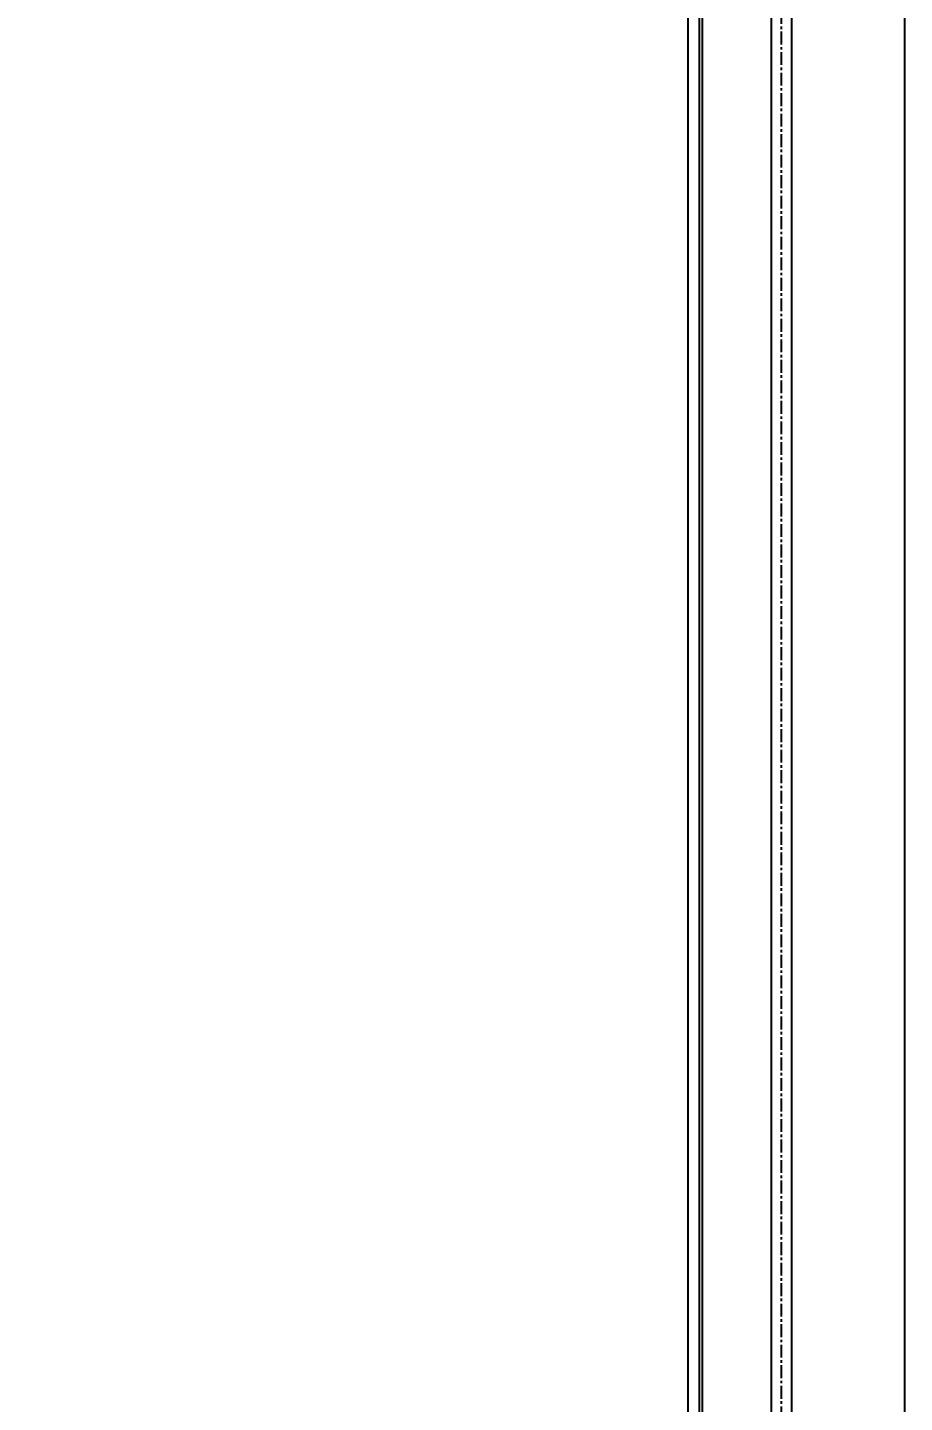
# Model space of a CAD drawing. Header units: inches. Extents: x 0 to 77285, y -118 to 40065.
# Drawn here: x 47100 to 47527, y 23652 to 24323 of the extents above; entities that cross this region are included whole.
import ezdxf

# ---------------------------------------------------------------- set-up
doc = ezdxf.new("R2010")
doc.units = ezdxf.units.IN
doc.header["$LTSCALE"] = 5
doc.header["$MEASUREMENT"] = 0
doc.linetypes.add('CENTER', pattern=[2, 1.25, -0.25, 0.25, -0.25])
doc.layers.add('11', color=1, linetype='CENTER')
doc.layers.add('B', color=123, linetype='Continuous')
doc.styles.add('SCI', font='')
doc.styles.get('SCI').set_extended_font_data('Gulim')
doc.dimstyles.new('SCH', dxfattribs={"dimtxt": 2.5, "dimasz": 2, "dimexe": 1.25, "dimexo": 0.625, "dimtad": 1, "dimdec": 8, "dimtxsty": 'SCI', "dimcen": 2.5, "dimclrd": 4, "dimclre": 4, "dimclrt": 7, "dimadec": 8, "dimazin": 2, "dimtfac": 1, "dimtdec": 8, "dimtmove": 0, "dimatfit": 3, "dimfxl": 1, "dimarcsym": 0})

# ---------------------------------------------------------------- blocks, each defined once
blk = doc.blocks.new('A$Ccb516ab6')
for p, q in [((1330, 0, 0), (60, 0)), ((1330, -7, 0), (60, -7)), ((1330, -40.5, 0), (60, -40.5)), ((1330, -50.5, 0), (60, -50.5)), ((1330, -105.5, 0), (60, -105.5))]:
    blk.add_line(p, q)
at = {"layer": '11'}
blk.add_line((1330, -45.5, 0), (60, -45.5), dxfattribs=at)
at = {"layer": 'B'}
blk.add_line((1330, -5.5, 0), (60, -5.5), dxfattribs=at)
blk = doc.blocks.new('*D569')
at = {"color": 4, "lineweight": -2, "transparency": 16777216}
for p, q in [((47371.41, 24880.55), (46045.66, 24880.55)), ((46145.66, 23540.55), (46145.66, 24720.55)), ((47371.41, 23380.55), (46045.66, 23380.55))]:
    blk.add_line(p, q, dxfattribs=at)
at = {"color": 4, "transparency": 16777216}
for points in [[(46118.99, 24720.55), (46172.33, 24720.55), (46145.66, 24880.55)], [(46118.99, 23540.55), (46172.33, 23540.55), (46145.66, 23380.55)]]:
    blk.add_solid(points, dxfattribs=at)
at = {"layer": 'Defpoints', "color": 0, "transparency": 16777216}
for p in [(46145.66, 24880.55), (47421.41, 24880.55, 0), (47421.41, 23380.55, 0)]:
    blk.add_point(p, dxfattribs=at)
at = {"color": 7, "transparency": 16777216, "insert": (45992.86, 24130.55), "char_height": 200, "attachment_point": 5, "rotation": 90, "style": 'SCI'}
blk.add_mtext('1500', dxfattribs=at)

msp = doc.modelspace()

# ---------------------------------------------------------------- block references
at = {"rotation": 90.00000000000001}
msp.add_blockref('A$Ccb516ab6', (47421.41034076, 23380.55047629, 0), dxfattribs=at)

# ---------------------------------------------------------------- dimensions: what is measured, and where the dimension line sits
dim = msp.add_linear_dim(base=(46145.6590281646, 24880.5504762948), p1=(47421.4103407562, 23380.5504762947, 0.0000000034), p2=(47421.4103407552, 24880.5504762947, -0.0000000036), angle=90, dimstyle='SCH', override={"dimscale": 80})
dim.commit()
dim.dimension.update_dxf_attribs({"geometry": '*D569', "text_midpoint": (45992.8627565268, 24130.5504762947)})

doc.saveas('drawing.dxf')
